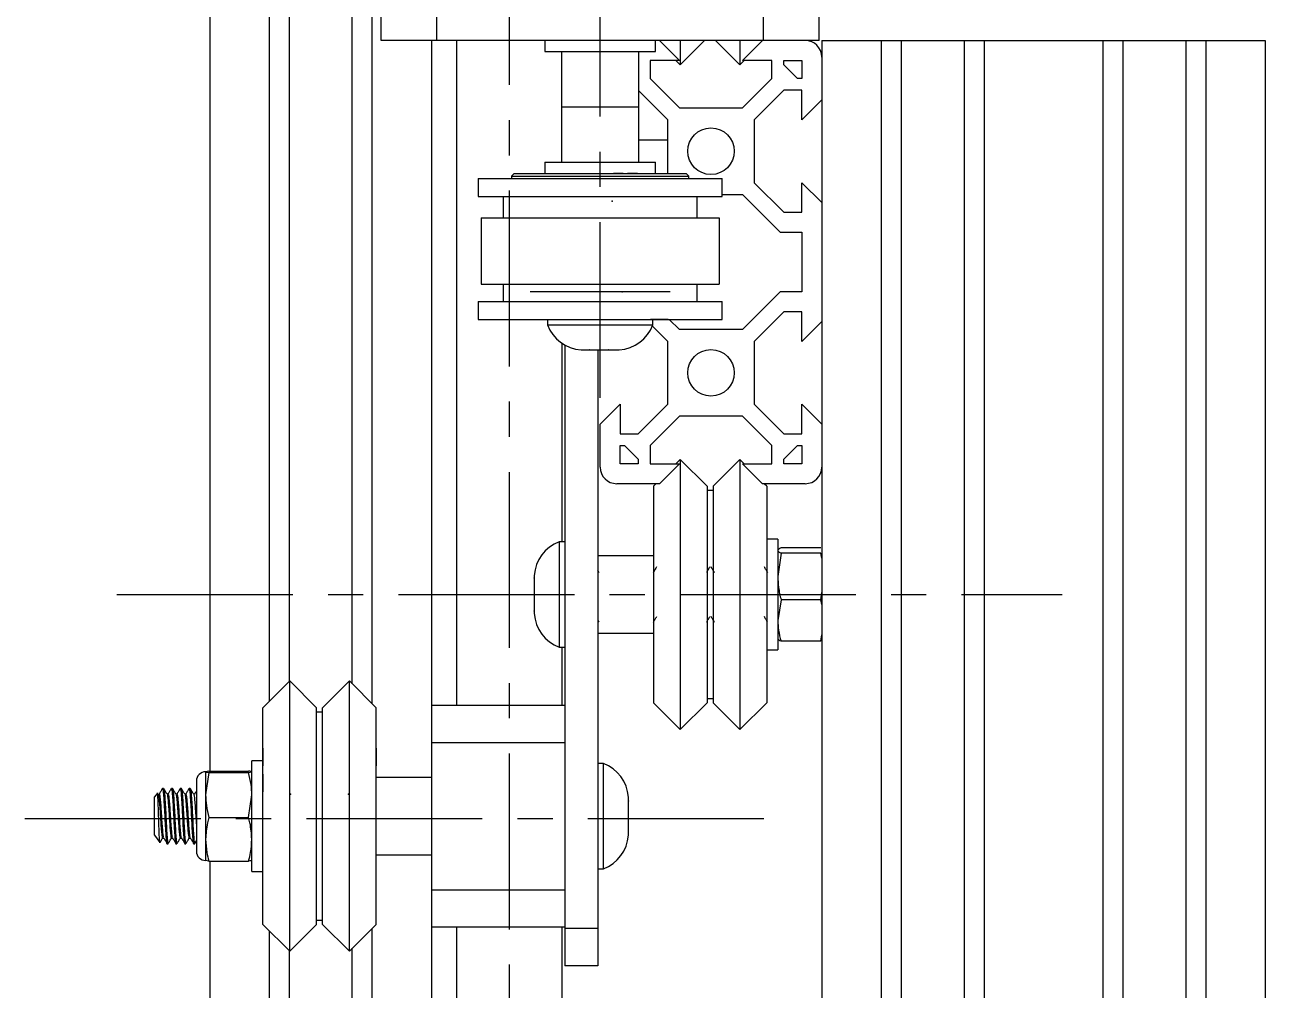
# Model space of a CAD drawing. Header units: millimetres. Extents: x 15 to 1184, y 5 to 836.
# Drawn here: x 896.34 to 941.1, y 685.56 to 720.41 of the extents above; entities that cross this region are included whole.
import ezdxf

# ---------------------------------------------------------------- set-up
doc = ezdxf.new("R2010")
doc.units = ezdxf.units.MM
doc.header["$PDSIZE"] = -1
doc.linetypes.add('CENTER', pattern=[10.16, 6.35, -1.27, 1.27, -1.27])
doc.linetypes.add('CENTERX2', pattern=[20.32, 12.7, -2.54, 2.54, -2.54])
doc.layers.get('0').update_dxf_attribs({"lineweight": 30})
doc.layers.add('中心线', color=7, linetype='CENTER')

msp = doc.modelspace()

# ---------------------------------------------------------------- linework, layer by layer
at = {"color": 7, "linetype": 'Continuous', "lineweight": 30}
for p, q in [((903.0218, 693.4687), (903.0218, 730.221)), ((905.1658, 695.9888), (905.1658, 727.7008)), ((908.8778, 695.8968), (908.8778, 727.7928)), ((905.8858, 696.7088), (905.8858, 726.9808)), ((908.1578, 696.6168), (908.1578, 727.0728)), ((909.2018, 719.8448), (909.2018, 721.0448)), ((911.2018, 719.8448), (911.2018, 721.0448)), ((923.0018, 719.8448), (923.0018, 721.0448)), ((925.0018, 719.8448), (925.0018, 721.0448)), ((911.2018, 719.8448), (909.2018, 719.8448)), ((911.0218, 695.8448), (911.0218, 719.8448)), ((923.0018, 719.8448), (911.2018, 719.8448)), ((911.9168, 719.8448), (911.9168, 695.8448)), ((915.1018, 719.8448), (915.1018, 719.4448)), ((919.1018, 719.4448), (919.1018, 719.8448)), ((919.2458, 719.8448), (919.9658, 719.1248)), ((919.9918, 718.9668), (920.8698, 719.8448)), ((919.9918, 719.8448), (919.9918, 719.0379)), ((921.2658, 719.8448), (922.1438, 718.9668)), ((922.1438, 719.8448), (922.1438, 719.0379)), ((922.2378, 719.1248), (922.9578, 719.8448)), ((925.0018, 719.8448), (923.0018, 719.8448)), ((925.1018, 719.8448), (925.1018, 719.2448)), ((925.1018, 719.8448), (925.7018, 719.8448)), ((925.7018, 719.8448), (927.2458, 719.8448)), ((927.2458, 719.8448), (927.2458, 583.8448)), ((927.2458, 719.8448), (927.9658, 719.8448)), ((927.9658, 719.8448), (927.9658, 583.8448)), ((927.9658, 719.8448), (930.2378, 719.8448)), ((930.2378, 719.8448), (930.2378, 583.8448)), ((930.2378, 719.8448), (930.9578, 719.8448)), ((930.9578, 719.8448), (930.9578, 583.8448)), ((930.9578, 719.8448), (935.2458, 719.8448)), ((935.2458, 719.8448), (935.2458, 583.8448)), ((935.2458, 719.8448), (935.9658, 719.8448)), ((935.9658, 719.8448), (935.9658, 583.8448)), ((935.9658, 719.8448), (938.2378, 719.8448)), ((938.2378, 719.8448), (938.2378, 583.8448)), ((938.2378, 719.8448), (938.9578, 719.8448)), ((938.9578, 719.8448), (938.9578, 583.8448)), ((938.9578, 719.8448), (940.5018, 719.8448)), ((940.5018, 719.8448), (941.1018, 719.8448)), ((941.1018, 719.8448), (941.1018, 583.2312)), ((915.1018, 719.4448), (916.7975, 719.4448)), ((915.7018, 719.4448), (915.7018, 717.4448)), ((916.7975, 719.4448), (919.1018, 719.4448)), ((918.5018, 717.4448), (918.5018, 719.4448)), ((919.9658, 719.1248), (918.9021, 719.1248)), ((918.9021, 719.1248), (918.9021, 718.4688)), ((919.8338, 719.1248), (919.9918, 718.9668)), ((919.9918, 719.0379), (919.9918, 718.9668)), ((922.1438, 718.9668), (922.3018, 719.1248)), ((922.1438, 719.0379), (922.1438, 718.9668)), ((923.3015, 719.1248), (922.2378, 719.1248)), ((923.3015, 718.4688), (923.3015, 719.1248)), ((923.7296, 719.1248), (924.3818, 719.1248)), ((923.7296, 718.9648), (923.7296, 719.1248)), ((924.2218, 718.4725), (923.7296, 718.9648)), ((924.3818, 719.1248), (924.3818, 718.4725)), ((925.1018, 719.2448), (925.1018, 717.7008)), ((918.9021, 718.4688), (919.9658, 717.4051)), ((922.2378, 717.4051), (923.3015, 718.4688)), ((924.3818, 718.4725), (924.2218, 718.4725)), ((919.5415, 716.9808), (918.5018, 718.0206)), ((923.7258, 718.0446), (922.6621, 716.9808)), ((924.3818, 718.0446), (923.7258, 718.0446)), ((924.3818, 716.9808), (924.3818, 718.0446)), ((925.1018, 717.7008), (924.3818, 716.9808)), ((925.1018, 717.7008), (925.1018, 713.9888)), ((915.7018, 717.4448), (915.7018, 715.4448)), ((915.7018, 717.4448), (916.2156, 717.4448)), ((915.7018, 717.4448), (915.8397, 717.4448)), ((915.8397, 717.4448), (918.5018, 717.4448)), ((916.2156, 717.4448), (918.5018, 717.4448)), ((918.5018, 715.4448), (918.5018, 717.4448)), ((919.9658, 717.4051), (922.2378, 717.4051)), ((919.5415, 715.0448), (919.5415, 716.9808)), ((922.6621, 716.9808), (922.6621, 714.7088)), ((919.5415, 716.2448), (918.5018, 716.2448)), ((915.1018, 715.4448), (915.1018, 715.0448)), ((915.1018, 715.4448), (915.2988, 715.4448)), ((915.2988, 715.4448), (919.1018, 715.4448)), ((919.1018, 715.0448), (919.1018, 715.4448)), ((914.0018, 715.0448), (913.9018, 714.9448)), ((913.9018, 714.9448), (913.9018, 714.8548)), ((913.9018, 714.9448), (914.217, 714.9448)), ((914.0018, 715.0448), (914.3072, 715.0448)), ((914.217, 714.9448), (920.3018, 714.9448)), ((914.3072, 715.0448), (920.2018, 715.0448)), ((917.9269, 715.0448), (917.5779, 715.0448)), ((918.4434, 715.0448), (918.0943, 715.0448)), ((920.3018, 714.9448), (920.2018, 715.0448)), ((920.3018, 714.8548), (920.3018, 714.9448)), ((912.7018, 714.8548), (912.7018, 714.2148)), ((912.7018, 714.8548), (914.2438, 714.8548)), ((914.2438, 714.8548), (921.5018, 714.8548)), ((921.5018, 714.2148), (921.5018, 714.8548)), ((922.6621, 714.7088), (923.7258, 713.6451)), ((924.3818, 714.7088), (925.1018, 713.9888)), ((924.3818, 713.6451), (924.3818, 714.7088)), ((912.7018, 714.2148), (914.2438, 714.2148)), ((913.6018, 714.2148), (913.6018, 713.4448)), ((914.2438, 714.2148), (921.5018, 714.2148)), ((920.6018, 713.4448), (920.6018, 714.2148)), ((921.5018, 714.2846), (922.2378, 714.2846)), ((922.2378, 714.2846), (923.5978, 712.9245)), ((925.1018, 713.9888), (925.1018, 709.7008)), ((923.7258, 713.6451), (924.3818, 713.6451)), ((912.8018, 713.4448), (912.8018, 711.0448)), ((912.8018, 713.4448), (921.4018, 713.4448)), ((921.4018, 713.4448), (921.4018, 711.0448)), ((923.5978, 712.9245), (924.3818, 712.9245)), ((924.3818, 712.9245), (924.3818, 710.7651)), ((912.8018, 711.0448), (921.4018, 711.0448)), ((913.6018, 711.0448), (913.6018, 710.4148)), ((920.6018, 710.4148), (920.6018, 711.0448)), ((912.7018, 710.4148), (912.7018, 709.7748)), ((912.7018, 710.4148), (914.2438, 710.4148)), ((914.2438, 710.4148), (921.5018, 710.4148)), ((921.5018, 709.7748), (921.5018, 710.4148)), ((923.5978, 710.7651), (922.2378, 709.4051)), ((924.3818, 710.7651), (923.5978, 710.7651)), ((923.7258, 710.0445), (922.6621, 708.9808)), ((924.3818, 710.0445), (923.7258, 710.0445)), ((924.3818, 708.9808), (924.3818, 710.0445)), ((912.7018, 709.7748), (914.2438, 709.7748)), ((914.2438, 709.7748), (921.5018, 709.7748)), ((915.2018, 709.7748), (915.2018, 709.5748)), ((915.2018, 709.5748), (915.389, 709.5748)), ((915.389, 709.5748), (919.0018, 709.5748)), ((917.9708, 709.7748), (918.6081, 709.7748)), ((919.5509, 709.7748), (918.9137, 709.7748)), ((919.5415, 708.9808), (918.9865, 709.5359)), ((919.0018, 709.5748), (919.0018, 709.7748)), ((919.9658, 709.4051), (919.5961, 709.7748)), ((925.1018, 709.7008), (924.3818, 708.9808)), ((925.1018, 709.7008), (925.1018, 705.9888)), ((922.2378, 709.4051), (919.9658, 709.4051)), ((915.7268, 701.7448), (915.7268, 708.9112)), ((915.8218, 708.8527), (915.8218, 687.7888)), ((916.4119, 708.6777), (916.7083, 708.6777)), ((916.7108, 708.6779), (916.7083, 708.6777)), ((916.7167, 708.6777), (916.7108, 708.6779)), ((916.7167, 708.6777), (917.3958, 708.6777)), ((917.0218, 708.6777), (917.0218, 687.7888)), ((917.4016, 708.6779), (917.3958, 708.6777)), ((917.405, 708.6777), (917.4016, 708.6779)), ((917.405, 708.6777), (917.7893, 708.6777)), ((917.7926, 708.6779), (917.7893, 708.6777)), ((917.7901, 708.6777), (917.7926, 708.6779)), ((917.7901, 708.6777), (917.7917, 708.6777)), ((919.5415, 706.7088), (919.5415, 708.9808)), ((922.6621, 708.9808), (922.6621, 706.7088)), ((917.1018, 705.9888), (917.8218, 706.7088)), ((917.8218, 706.7088), (917.8218, 705.6451)), ((918.4778, 705.6451), (919.5415, 706.7088)), ((922.6621, 706.7088), (923.7258, 705.6451)), ((924.3818, 705.6451), (924.3818, 706.7088)), ((924.3818, 706.7088), (925.1018, 705.9888)), ((917.1018, 704.4448), (917.1018, 705.9888)), ((919.9658, 706.2846), (918.9021, 705.2208)), ((922.2378, 706.2846), (919.9658, 706.2846)), ((923.3015, 705.2208), (922.2378, 706.2846)), ((925.1018, 705.9888), (925.1018, 704.4448)), ((917.8218, 705.6451), (918.4778, 705.6451)), ((923.7258, 705.6451), (924.3818, 705.6451)), ((917.8218, 705.2171), (917.9818, 705.2171)), ((917.8218, 704.5648), (917.8218, 705.2171)), ((917.9818, 705.2171), (918.4741, 704.7248)), ((918.9021, 705.2208), (918.9021, 704.5648)), ((923.3015, 704.5648), (923.3015, 705.2208)), ((923.7296, 704.7248), (924.2218, 705.2171)), ((924.2218, 705.2171), (924.3818, 705.2171)), ((924.3818, 705.2171), (924.3818, 704.5648)), ((918.4741, 704.7248), (918.4741, 704.5648)), ((919.9918, 704.7228), (919.8338, 704.5648)), ((920.9578, 703.7568), (919.9918, 704.7228)), ((919.9918, 704.7228), (919.9918, 695.0379)), ((922.1438, 704.7228), (921.1778, 703.7568)), ((922.3018, 704.5648), (922.1438, 704.7228)), ((922.1438, 704.7228), (922.1438, 695.0379)), ((923.7296, 704.5648), (923.7296, 704.7248)), ((918.4741, 704.5648), (917.8218, 704.5648)), ((918.9021, 704.5648), (919.9658, 704.5648)), ((919.9658, 704.5648), (919.2458, 703.8448)), ((922.9578, 703.8448), (922.2378, 704.5648)), ((922.2378, 704.5648), (923.3015, 704.5648)), ((924.3818, 704.5648), (923.7296, 704.5648)), ((925.1018, 704.4448), (925.1018, 583.2312)), ((919.2458, 703.8448), (917.7018, 703.8448)), ((919.1138, 703.8448), (919.0218, 703.7528)), ((919.0218, 703.7528), (919.0218, 695.9938)), ((920.9578, 703.7568), (920.9578, 695.9898)), ((921.1778, 703.7568), (921.1778, 695.9898)), ((924.5018, 703.8448), (922.9578, 703.8448)), ((923.1138, 703.7528), (923.0218, 703.8448)), ((923.1138, 703.7528), (923.1138, 695.9938)), ((921.1778, 703.5948), (920.9578, 703.5948)), ((915.8218, 701.7448), (915.6218, 701.7448)), ((915.6218, 701.7448), (915.6218, 697.9448)), ((923.5138, 701.8448), (923.1138, 701.8448)), ((923.5138, 701.8448), (923.5138, 697.8448)), ((923.518, 701.4538), (923.5138, 701.4448)), ((925.0651, 701.5331), (923.6292, 701.5331)), ((919.0218, 701.2448), (917.0218, 701.2448)), ((923.6292, 701.3388), (923.5138, 700.4946)), ((925.0651, 701.3388), (923.6292, 701.3388)), ((925.1018, 701.1523), (925.0651, 701.3388)), ((917.0683, 700.6311), (917.0218, 700.7111)), ((914.7247, 700.5347), (914.7247, 700.4448)), ((914.7247, 700.4397), (914.7249, 700.4448)), ((914.7249, 700.4448), (914.7247, 700.4448)), ((914.7247, 700.4397), (914.7247, 699.8499)), ((914.7249, 699.8448), (914.7247, 699.8499)), ((914.7247, 699.8397), (914.7249, 699.8448)), ((914.7247, 699.8397), (914.7247, 699.2499)), ((925.0651, 699.6505), (925.1018, 699.9193)), ((914.7249, 699.2448), (914.7247, 699.2499)), ((914.7247, 699.2448), (914.7247, 699.1549)), ((914.7247, 699.2448), (914.7249, 699.2448)), ((923.6292, 699.6505), (923.5138, 698.9035)), ((925.0651, 699.6505), (923.6292, 699.6505)), ((925.1018, 699.4855), (925.0651, 699.6505)), ((917.0218, 698.9097), (917.0578, 698.8477)), ((917.0218, 698.4448), (919.0218, 698.4448)), ((925.0651, 698.1565), (925.1018, 698.3944)), ((915.6218, 697.9448), (915.8218, 697.9448)), ((915.7268, 695.8448), (915.7268, 697.9448)), ((923.5138, 698.2448), (923.518, 698.2359)), ((925.0651, 698.1565), (923.6292, 698.1565)), ((923.1138, 697.8448), (923.5138, 697.8448)), ((905.8998, 696.7228), (904.9298, 695.7528)), ((906.8658, 695.7568), (905.8998, 696.7228)), ((905.8998, 688.2571), (905.8998, 696.7228)), ((908.0518, 696.7228), (907.0858, 695.7568)), ((909.0218, 695.7528), (908.0518, 696.7228)), ((908.0518, 688.2571), (908.0518, 696.7228)), ((920.9578, 696.0948), (921.1778, 696.0948)), ((904.9298, 688.9706), (904.9298, 695.7528)), ((906.8658, 688.9676), (906.8658, 695.7568)), ((907.0858, 688.9676), (907.0858, 695.7568)), ((909.0218, 688.9706), (909.0218, 695.7528)), ((911.0218, 695.8448), (915.8218, 695.8448)), ((911.0218, 694.5008), (911.0218, 695.8448)), ((919.0218, 695.9938), (919.0218, 695.9368)), ((919.0218, 695.9368), (919.9918, 694.9668)), ((919.9918, 694.9668), (920.9578, 695.9328)), ((920.9578, 695.9898), (920.9578, 695.9328)), ((921.1778, 695.9898), (921.1778, 695.9328)), ((921.1778, 695.9328), (922.1438, 694.9668)), ((922.1438, 694.9668), (923.1138, 695.9368)), ((923.1138, 695.9938), (923.1138, 695.9368)), ((907.0858, 695.5948), (906.8658, 695.5948)), ((919.9918, 695.0379), (919.9918, 694.9668)), ((922.1438, 695.0379), (922.1438, 694.9668)), ((904.9298, 694.3025), (904.9298, 693.663)), ((904.9298, 694.3025), (904.9298, 693.663)), ((909.0218, 694.3025), (909.0218, 693.663)), ((909.0218, 694.3025), (909.0218, 693.663)), ((911.0218, 694.5008), (915.8218, 694.5008)), ((911.0218, 689.1888), (911.0218, 694.5008)), ((904.9298, 693.8448), (904.5298, 693.8448)), ((904.5298, 690.6258), (904.5298, 693.8448)), ((902.9786, 693.4687), (902.8631, 693.4442)), ((902.8631, 693.4448), (902.8631, 693.4442)), ((902.8631, 693.4442), (902.8631, 692.6079)), ((902.9786, 693.4198), (902.8631, 692.6079)), ((902.9786, 693.4687), (904.4144, 693.4687)), ((902.9786, 693.4198), (904.4144, 693.4198)), ((904.4144, 693.4198), (904.5298, 693.4442)), ((917.2218, 693.7448), (917.0218, 693.7448)), ((917.2218, 690.6868), (917.2218, 693.7448)), ((902.5298, 693.1115), (902.5298, 692.9247)), ((904.9298, 693.3563), (904.9298, 692.7169)), ((904.9298, 693.3563), (904.9298, 692.7169)), ((909.0218, 692.7169), (909.0218, 693.3563)), ((909.0218, 692.7169), (909.0218, 693.3563)), ((911.0218, 693.2448), (909.0218, 693.2448)), ((901.1216, 692.6779), (901.0218, 692.5354)), ((901.0218, 691.4239), (901.0218, 692.5354)), ((901.3482, 692.8448), (901.3082, 692.8448)), ((901.5082, 692.637), (901.4712, 692.637)), ((901.6682, 692.8448), (901.6282, 692.8448)), ((901.8282, 692.637), (901.7912, 692.637)), ((901.9882, 692.8448), (901.9482, 692.8448)), ((902.1482, 692.637), (902.1112, 692.637)), ((902.3082, 692.8448), (902.2682, 692.8448)), ((902.4682, 692.637), (902.4312, 692.637)), ((902.5298, 692.9247), (902.5298, 690.5781)), ((902.8631, 692.6079), (902.8631, 691.0085)), ((904.4144, 691.796), (904.5298, 692.6079)), ((918.1189, 692.3948), (918.1189, 692.5347)), ((918.1189, 692.3948), (918.1187, 692.3941)), ((918.1187, 692.3941), (918.1189, 692.3886)), ((918.1189, 691.7592), (918.1189, 692.3886)), ((902.9786, 691.796), (904.4144, 691.796)), ((918.1189, 691.7592), (918.1187, 691.7537)), ((918.1187, 691.7537), (918.1189, 691.7491)), ((918.1189, 691.2091), (918.1189, 691.7491)), ((901.0218, 691.1543), (901.0218, 691.4239)), ((901.0218, 691.1543), (901.2085, 690.8877)), ((918.1189, 691.2091), (918.1187, 691.2045)), ((918.1187, 691.2045), (918.1189, 691.2053)), ((918.1189, 691.1549), (918.1189, 691.2053)), ((901.3082, 691.0527), (901.3482, 691.0527)), ((901.4682, 690.8448), (901.5082, 690.8448)), ((901.6282, 691.0527), (901.6682, 691.0527)), ((901.7882, 690.8448), (901.8282, 690.8448)), ((901.9482, 691.0527), (901.9882, 691.0527)), ((902.1082, 690.8448), (902.1482, 690.8448)), ((902.2682, 691.0527), (902.3082, 691.0527)), ((902.4282, 690.8448), (902.4682, 690.8448)), ((902.4741, 690.8512), (902.5298, 690.9471)), ((902.8631, 691.0085), (902.8631, 690.2448)), ((904.5298, 689.8448), (904.5298, 690.6258)), ((909.0218, 690.4448), (911.0218, 690.4448)), ((917.2218, 689.9448), (917.2218, 690.6868)), ((902.9786, 690.2209), (902.8631, 690.2454)), ((902.9786, 690.2209), (904.4144, 690.2209)), ((903.0218, 593.0584), (903.0218, 690.2209)), ((904.5298, 689.8448), (904.9298, 689.8448)), ((917.0218, 689.9448), (917.2218, 689.9448)), ((904.9298, 687.9368), (904.9298, 688.9706)), ((906.8658, 687.9328), (906.8658, 688.9676)), ((907.0858, 687.9328), (907.0858, 688.9676)), ((909.0218, 687.9368), (909.0218, 688.9706)), ((911.0218, 689.1888), (915.8218, 689.1888)), ((911.0218, 687.8448), (911.0218, 689.1888)), ((905.8998, 686.9668), (905.8998, 688.2571)), ((906.8658, 688.0948), (907.0858, 688.0948)), ((908.0518, 686.9668), (908.0518, 688.2571)), ((904.9298, 687.9368), (905.8998, 686.9668)), ((905.1658, 559.8448), (905.1658, 687.7008)), ((905.8998, 686.9668), (906.8658, 687.9328)), ((907.0858, 687.9328), (908.0518, 686.9668)), ((908.0518, 686.9668), (909.0218, 687.9368)), ((908.8778, 559.8448), (908.8778, 687.7928)), ((911.0218, 559.8448), (911.0218, 687.8448)), ((911.0218, 687.8448), (915.8218, 687.8448)), ((911.9168, 687.8448), (911.9168, 559.8448)), ((915.7268, 559.8448), (915.7268, 687.8448)), ((917.0218, 687.7888), (915.8218, 687.7888)), ((915.8218, 687.7888), (915.8218, 686.4448)), ((917.0218, 687.7888), (917.0218, 686.4448)), ((905.8858, 559.8448), (905.8858, 686.9808)), ((908.1578, 559.8448), (908.1578, 687.0728)), ((917.0218, 686.4448), (915.8218, 686.4448))]:
    msp.add_line(p, q, dxfattribs=at)
at = {"color": 7, "linetype": 'CENTERX2', "lineweight": 30}
for p, q in [((919.6299, 710.7748), (914.5737, 710.7748)), ((918.7609, 710.7748), (917.8918, 710.7748)), ((919.6299, 710.7748), (918.7609, 710.7748))]:
    msp.add_line(p, q, dxfattribs=at)
at = {"color": 7, "linetype": 'Continuous', "lineweight": 30}
for centre in [(921.1018, 715.8448), (921.1018, 707.8448)]:
    msp.add_circle(centre, 0.84, dxfattribs=at)
for centre, radius, start, end in [((924.5018, 719.2448), 0.6, 0, 90), ((916.5018, 710.0637), 1.3889, 200.60969, 266.28846), ((917.7018, 710.0637), 1.3889, 273.71154, 339.39031), ((917.7018, 704.4448), 0.6, 180, 270), ((924.5018, 704.4448), 0.6, 270, 0), ((916.1107, 700.4448), 1.3889, 110.60969, 176.28846), ((916.1107, 699.2448), 1.3889, 183.71154, 249.39031), ((902.8631, 693.1115), 0.3333, 90, 180), ((916.7329, 692.4448), 1.3889, 3.71154, 69.39031), ((916.7329, 691.2448), 1.3889, 290.60969, 356.28846), ((902.8631, 690.5782), 0.3333, 180, 270)]:
    msp.add_arc(centre, radius, start, end, dxfattribs=at)
for points, knots in [([(923.6292, 701.5331), (923.6116, 701.525), (923.5551, 701.4988), (923.5402, 701.4721), (923.53, 701.4536)], [0, 0, 0, 0, 0.3113766, 1, 1, 1, 1]), ([(923.5138, 701.4359), (923.5221, 701.4163), (923.5361, 701.3836), (923.6025, 701.3516), (923.6292, 701.3388)], [0, 0, 0, 0, 0.5982971, 1, 1, 1, 1]), ([(919.1378, 700.842), (919.1176, 700.8071), (919.0779, 700.7388), (919.0382, 700.6705), (919.0188, 700.637)], [0, 0, 0, 0, 0.51007427, 1, 1, 1, 1]), ([(921.0578, 700.842), (921.0376, 700.8071), (920.9979, 700.7388), (920.9582, 700.6705), (920.9388, 700.637)], [0, 0, 0, 0, 0.5100485, 1, 1, 1, 1]), ([(921.2283, 700.6311), (921.2081, 700.6658), (921.1677, 700.7353), (921.1274, 700.8049), (921.1072, 700.8397)], [0, 0, 0, 0, 0.4997649, 1, 1, 1, 1]), ([(923.1483, 700.6311), (923.1281, 700.6658), (923.0877, 700.7353), (923.0474, 700.8049), (923.0272, 700.8397)], [0, 0, 0, 0, 0.4998145, 1, 1, 1, 1]), ([(923.5138, 700.4946), (923.5188, 700.3633), (923.5296, 700.0788), (923.5944, 699.8004), (923.6292, 699.6505)], [0, 0, 0, 0, 0.4617555, 1, 1, 1, 1]), ([(919.0259, 698.8477), (919.0461, 698.8826), (919.0857, 698.9509), (919.1254, 699.0192), (919.1449, 699.0527)], [0, 0, 0, 0, 0.510572, 1, 1, 1, 1]), ([(920.9459, 698.8477), (920.9661, 698.8826), (921.0057, 698.9509), (921.0454, 699.0192), (921.0648, 699.0527)], [0, 0, 0, 0, 0.5106225, 1, 1, 1, 1]), ([(921.0964, 699.0567), (921.1167, 699.0219), (921.1571, 698.9522), (921.1976, 698.8825), (921.2178, 698.8477)], [0, 0, 0, 0, 0.4998037, 1, 1, 1, 1]), ([(923.0164, 699.0567), (923.0367, 699.0219), (923.0772, 698.9522), (923.1176, 698.8825), (923.1378, 698.8477)], [0, 0, 0, 0, 0.4998037, 1, 1, 1, 1]), ([(923.5138, 698.9035), (923.5188, 698.7873), (923.5296, 698.5356), (923.5944, 698.2892), (923.6292, 698.1565)], [0, 0, 0, 0, 0.4617713, 1, 1, 1, 1]), ([(923.6292, 698.1565), (923.6019, 698.1694), (923.5461, 698.1956), (923.5334, 698.2224), (923.527, 698.2361)], [0, 0, 0, 0, 0.4898408, 1, 1, 1, 1]), ([(902.8631, 693.4442), (902.8681, 693.4405), (902.8789, 693.4322), (902.9437, 693.4242), (902.9786, 693.4198)], [0, 0, 0, 0, 0.461748, 1, 1, 1, 1]), ([(904.5298, 693.4442), (904.5248, 693.4481), (904.5141, 693.4563), (904.4493, 693.4643), (904.4144, 693.4687)], [0, 0, 0, 0, 0.4617483, 1, 1, 1, 1]), ([(904.5298, 692.6079), (904.5248, 692.7342), (904.5141, 693.0078), (904.4493, 693.2757), (904.4144, 693.4198)], [0, 0, 0, 0, 0.461737, 1, 1, 1, 1]), ([(901.2109, 690.8893), (901.2106, 690.8882), (901.2069, 690.8756), (901.2005, 690.9553), (901.1914, 691.1281), (901.1811, 691.3895), (901.1717, 691.6915), (901.1628, 692.0041), (901.1525, 692.2871), (901.143, 692.5142), (901.1342, 692.6479), (901.1269, 692.6989), (901.1235, 692.6783), (901.1232, 692.6768)], [0, 0, 0, 0, 0.01197408, 0.12731695, 0.24281063, 0.35340664, 0.46375914, 0.5742559, 0.68017024, 0.78554421, 0.89103205, 0.99227451, 1, 1, 1, 1]), ([(901.1482, 692.6229), (901.1529, 692.6231), (901.1646, 692.6235), (901.1818, 692.486), (901.2011, 692.2512), (901.2229, 691.9503), (901.2409, 691.6342), (901.2618, 691.3477), (901.2827, 691.1461), (901.2966, 691.0479), (901.3058, 691.0629), (901.3082, 691.0667)], [0, 0, 0, 0, 0.0846617, 0.2087364, 0.3328334, 0.4601902, 0.5825011, 0.7087481, 0.8349976, 0.9573022, 1, 1, 1, 1]), ([(901.3026, 692.8393), (901.2825, 692.8045), (901.2421, 692.7349), (901.2017, 692.6654), (901.1815, 692.6307)], [0, 0, 0, 0, 0.5001823, 1, 1, 1, 1]), ([(901.1882, 692.6229), (901.1929, 692.6231), (901.2046, 692.6235), (901.2218, 692.486), (901.2411, 692.2511), (901.2629, 691.9506), (901.2809, 691.6329), (901.3018, 691.3526), (901.3196, 691.1608), (901.3294, 691.118), (901.3328, 691.103)], [0, 0, 0, 0, 0.0937719, 0.2311979, 0.3686487, 0.5097099, 0.6451824, 0.7850144, 0.9248487, 1, 1, 1, 1]), ([(901.3082, 692.8271), (901.3129, 692.8273), (901.3246, 692.8279), (901.3418, 692.6542), (901.3611, 692.3579), (901.3829, 691.9779), (901.4009, 691.5789), (901.4218, 691.2173), (901.4427, 690.9628), (901.4565, 690.8387), (901.4658, 690.8577), (901.4682, 690.8626)], [0, 0, 0, 0, 0.0846528, 0.20874, 0.3328401, 0.460188, 0.5825031, 0.7087424, 0.8349889, 0.9572985, 1, 1, 1, 1]), ([(901.3482, 692.8271), (901.3529, 692.8273), (901.3646, 692.8279), (901.3819, 692.6542), (901.4011, 692.3579), (901.4229, 691.978), (901.4409, 691.5787), (901.4618, 691.218), (901.4827, 690.9602), (901.4984, 690.8314), (901.5098, 690.8591), (901.5143, 690.87)], [0, 0, 0, 0, 0.0816701, 0.2013862, 0.3211144, 0.4439759, 0.5619819, 0.6837739, 0.8055729, 0.9235735, 1, 1, 1, 1]), ([(901.4735, 692.6329), (901.4533, 692.6677), (901.4128, 692.7374), (901.3724, 692.8071), (901.3522, 692.8419)], [0, 0, 0, 0, 0.4996816, 1, 1, 1, 1]), ([(901.4734, 692.6178), (901.4764, 692.6172), (901.4863, 692.6151), (901.5018, 692.4843), (901.5211, 692.2517), (901.5429, 691.9502), (901.5609, 691.6342), (901.5818, 691.3477), (901.6027, 691.1461), (901.6165, 691.0479), (901.6258, 691.0629), (901.6282, 691.0667)], [0, 0, 0, 0, 0.054866, 0.1829795, 0.3111161, 0.4426185, 0.5689109, 0.6992674, 0.8296259, 0.9559117, 1, 1, 1, 1]), ([(901.6226, 692.8393), (901.6024, 692.8045), (901.5621, 692.7349), (901.5217, 692.6654), (901.5016, 692.6307)], [0, 0, 0, 0, 0.5001575, 1, 1, 1, 1]), ([(901.5082, 692.6229), (901.5129, 692.6231), (901.5246, 692.6235), (901.5418, 692.486), (901.5611, 692.2511), (901.5829, 691.9506), (901.6009, 691.6329), (901.6218, 691.3526), (901.6396, 691.1608), (901.6494, 691.118), (901.6528, 691.103)], [0, 0, 0, 0, 0.0937712, 0.2311972, 0.3686486, 0.5097099, 0.6451824, 0.7850144, 0.9248487, 1, 1, 1, 1]), ([(901.6282, 692.8271), (901.6329, 692.8273), (901.6446, 692.8279), (901.6619, 692.6542), (901.6811, 692.3579), (901.7029, 691.9779), (901.7209, 691.5789), (901.7418, 691.2173), (901.7627, 690.9628), (901.7765, 690.8387), (901.7858, 690.8577), (901.7882, 690.8626)], [0, 0, 0, 0, 0.0846524, 0.20874, 0.3328401, 0.460188, 0.5825031, 0.7087423, 0.8349889, 0.9572985, 1, 1, 1, 1]), ([(901.6682, 692.8271), (901.6729, 692.8273), (901.6846, 692.8279), (901.7018, 692.6542), (901.7211, 692.3579), (901.7429, 691.978), (901.7609, 691.5787), (901.7818, 691.218), (901.8027, 690.9602), (901.8184, 690.8314), (901.8298, 690.8591), (901.8343, 690.87)], [0, 0, 0, 0, 0.0816705, 0.2013861, 0.3211143, 0.4439761, 0.5619821, 0.683774, 0.8055729, 0.9235736, 1, 1, 1, 1]), ([(901.7935, 692.6329), (901.7733, 692.6677), (901.7328, 692.7374), (901.6924, 692.8071), (901.6722, 692.8419)], [0, 0, 0, 0, 0.4996568, 1, 1, 1, 1]), ([(901.7934, 692.6178), (901.7964, 692.6172), (901.8063, 692.6151), (901.8218, 692.4843), (901.8411, 692.2517), (901.8629, 691.9502), (901.8809, 691.6342), (901.9018, 691.3477), (901.9227, 691.1461), (901.9365, 691.0479), (901.9458, 691.0629), (901.9482, 691.0667)], [0, 0, 0, 0, 0.0548654, 0.182979, 0.3111163, 0.4426188, 0.5689113, 0.6992678, 0.8296264, 0.9559123, 1, 1, 1, 1]), ([(901.9426, 692.8393), (901.9225, 692.8045), (901.8821, 692.7349), (901.8417, 692.6654), (901.8215, 692.6307)], [0, 0, 0, 0, 0.5001327, 1, 1, 1, 1]), ([(901.8282, 692.6229), (901.8329, 692.6231), (901.8446, 692.6235), (901.8618, 692.486), (901.8811, 692.2511), (901.9029, 691.9506), (901.9209, 691.6329), (901.9418, 691.3526), (901.9596, 691.1608), (901.9694, 691.118), (901.9728, 691.103)], [0, 0, 0, 0, 0.0937718, 0.2311977, 0.3686484, 0.5097102, 0.645182, 0.7850146, 0.9248487, 1, 1, 1, 1]), ([(901.9482, 692.8271), (901.9529, 692.8273), (901.9646, 692.8279), (901.9818, 692.6542), (902.0011, 692.3579), (902.0229, 691.9779), (902.0409, 691.5789), (902.0618, 691.2173), (902.0827, 690.9628), (902.0965, 690.8387), (902.1058, 690.8577), (902.1082, 690.8626)], [0, 0, 0, 0, 0.0846528, 0.20874, 0.3328401, 0.4601884, 0.5825035, 0.7087428, 0.8349893, 0.9572989, 1, 1, 1, 1]), ([(901.9882, 692.8271), (901.9929, 692.8273), (902.0046, 692.8279), (902.0218, 692.6542), (902.0411, 692.3579), (902.0629, 691.978), (902.0809, 691.5787), (902.1018, 691.218), (902.1227, 690.9602), (902.1384, 690.8314), (902.1498, 690.8591), (902.1543, 690.87)], [0, 0, 0, 0, 0.0816705, 0.2013861, 0.3211143, 0.4439757, 0.5619817, 0.683774, 0.8055729, 0.9235736, 1, 1, 1, 1]), ([(902.1135, 692.6329), (902.0933, 692.6677), (902.0528, 692.7374), (902.0124, 692.8071), (901.9922, 692.8419)], [0, 0, 0, 0, 0.4996568, 1, 1, 1, 1]), ([(902.1134, 692.6178), (902.1164, 692.6172), (902.1263, 692.6151), (902.1418, 692.4843), (902.1611, 692.2517), (902.1829, 691.9502), (902.2009, 691.6342), (902.2218, 691.3477), (902.2427, 691.1461), (902.2566, 691.0479), (902.2658, 691.0629), (902.2682, 691.0667)], [0, 0, 0, 0, 0.0548654, 0.182979, 0.3111156, 0.4426188, 0.5689113, 0.6992678, 0.8296265, 0.9559123, 1, 1, 1, 1]), ([(902.2626, 692.8393), (902.2424, 692.8045), (902.2021, 692.7349), (902.1617, 692.6654), (902.1415, 692.6307)], [0, 0, 0, 0, 0.5001823, 1, 1, 1, 1]), ([(902.1482, 692.6229), (902.1529, 692.6231), (902.1646, 692.6235), (902.1818, 692.486), (902.2011, 692.2511), (902.2229, 691.9506), (902.2409, 691.6329), (902.2618, 691.3526), (902.2796, 691.1608), (902.2894, 691.118), (902.2928, 691.103)], [0, 0, 0, 0, 0.0937719, 0.2311977, 0.3686484, 0.5097096, 0.645182, 0.7850139, 0.9248487, 1, 1, 1, 1]), ([(902.2682, 692.8271), (902.2729, 692.8273), (902.2846, 692.8279), (902.3018, 692.6542), (902.3211, 692.3579), (902.3429, 691.9779), (902.3609, 691.5789), (902.3818, 691.2173), (902.4027, 690.9628), (902.4166, 690.8387), (902.4258, 690.8577), (902.4282, 690.8626)], [0, 0, 0, 0, 0.0846528, 0.20874, 0.3328401, 0.460188, 0.5825031, 0.7087428, 0.8349893, 0.9572989, 1, 1, 1, 1]), ([(902.3082, 692.8271), (902.3129, 692.8273), (902.3246, 692.8279), (902.3418, 692.6542), (902.3611, 692.3579), (902.3829, 691.978), (902.4009, 691.5787), (902.4218, 691.218), (902.4427, 690.9602), (902.4584, 690.8314), (902.4698, 690.8591), (902.4743, 690.87)], [0, 0, 0, 0, 0.0816705, 0.2013862, 0.3211144, 0.4439759, 0.5619819, 0.6837739, 0.8055732, 0.9235735, 1, 1, 1, 1]), ([(902.4336, 692.6329), (902.4133, 692.6677), (902.3728, 692.7374), (902.3324, 692.8071), (902.3122, 692.8419)], [0, 0, 0, 0, 0.4997063, 1, 1, 1, 1]), ([(902.4334, 692.6178), (902.4364, 692.6172), (902.4463, 692.6151), (902.4618, 692.4845), (902.4811, 692.2511), (902.5029, 691.9523), (902.5172, 691.6903), (902.5269, 691.5634), (902.5298, 691.5251)], [0, 0, 0, 0, 0.0880179, 0.2935441, 0.4991074, 0.7100704, 0.9126751, 1, 1, 1, 1]), ([(902.5298, 692.7482), (902.5272, 692.7438), (902.5045, 692.7046), (902.4817, 692.6654), (902.4615, 692.6307)], [0, 0, 0, 0, 0.1131404, 1, 1, 1, 1]), ([(902.8631, 692.6079), (902.8681, 692.4816), (902.8789, 692.208), (902.9437, 691.9401), (902.9786, 691.796)], [0, 0, 0, 0, 0.4617501, 1, 1, 1, 1]), ([(902.9786, 691.796), (902.9612, 691.73), (902.8931, 691.4714), (902.8759, 691.2061), (902.8631, 691.0085)], [0, 0, 0, 0, 0.2549976, 1, 1, 1, 1]), ([(904.5298, 691.0085), (904.517, 691.2061), (904.4998, 691.4714), (904.4317, 691.73), (904.4144, 691.796)], [0, 0, 0, 0, 0.7450024, 1, 1, 1, 1]), ([(901.2109, 690.8893), (901.2143, 690.886), (901.2547, 690.9556), (901.2951, 691.0251), (901.3153, 691.0599)], [0, 0, 0, 0, 0.5001972, 1, 1, 1, 1]), ([(901.3324, 691.0901), (901.3525, 691.0567), (901.3926, 690.9898), (901.4328, 690.9227), (901.4529, 690.8891)], [0, 0, 0, 0, 0.4999464, 1, 1, 1, 1]), ([(901.5141, 690.8512), (901.5343, 690.886), (901.5747, 690.9556), (901.6151, 691.0251), (901.6353, 691.0599)], [0, 0, 0, 0, 0.5001972, 1, 1, 1, 1]), ([(901.6524, 691.0901), (901.6725, 691.0567), (901.7127, 690.9898), (901.7528, 690.9227), (901.7729, 690.8891)], [0, 0, 0, 0, 0.4999464, 1, 1, 1, 1]), ([(901.8341, 690.8512), (901.8543, 690.886), (901.8947, 690.9556), (901.9351, 691.0251), (901.9553, 691.0599)], [0, 0, 0, 0, 0.500222, 1, 1, 1, 1]), ([(901.9724, 691.0901), (901.9925, 691.0567), (902.0326, 690.9898), (902.0728, 690.9227), (902.0929, 690.8891)], [0, 0, 0, 0, 0.4999216, 1, 1, 1, 1]), ([(902.1541, 690.8512), (902.1743, 690.886), (902.2147, 690.9556), (902.2551, 691.0251), (902.2753, 691.0599)], [0, 0, 0, 0, 0.5002468, 1, 1, 1, 1]), ([(902.2924, 691.0901), (902.3125, 691.0567), (902.3526, 690.9898), (902.3928, 690.9227), (902.4129, 690.8891)], [0, 0, 0, 0, 0.4999464, 1, 1, 1, 1]), ([(902.8631, 691.0085), (902.8715, 690.8497), (902.8854, 690.5843), (902.9519, 690.3251), (902.9786, 690.2209)], [0, 0, 0, 0, 0.59835356, 1, 1, 1, 1]), ([(904.4144, 690.2209), (904.4411, 690.3251), (904.5076, 690.5843), (904.5215, 690.8497), (904.5298, 691.0085)], [0, 0, 0, 0, 0.4016502, 1, 1, 1, 1]), ([(904.5298, 690.2454), (904.5248, 690.2416), (904.5141, 690.2333), (904.4493, 690.2253), (904.4144, 690.2209)], [0, 0, 0, 0, 0.4617483, 1, 1, 1, 1])]:
    msp.add_open_spline(points, degree=3, knots=knots, dxfattribs=at)
for p in [(917.5346, 714.0448), (917.8918, 710.7748), (905.9298, 692.6376), (905.9298, 692.6376), (908.0218, 692.6376), (908.0218, 692.6376)]:
    msp.add_point(p, dxfattribs=at)
at = {"layer": '中心线'}
for p, q in [((913.8218, 816.0259), (913.8218, 489.2415)), ((917.1018, 706.9384), (917.1018, 736.5058)), ((899.6624, 699.8397), (933.7733, 699.8397)), ((896.3382, 691.7592), (923.1825, 691.7592))]:
    msp.add_line(p, q, dxfattribs=at)

doc.saveas('drawing.dxf')
